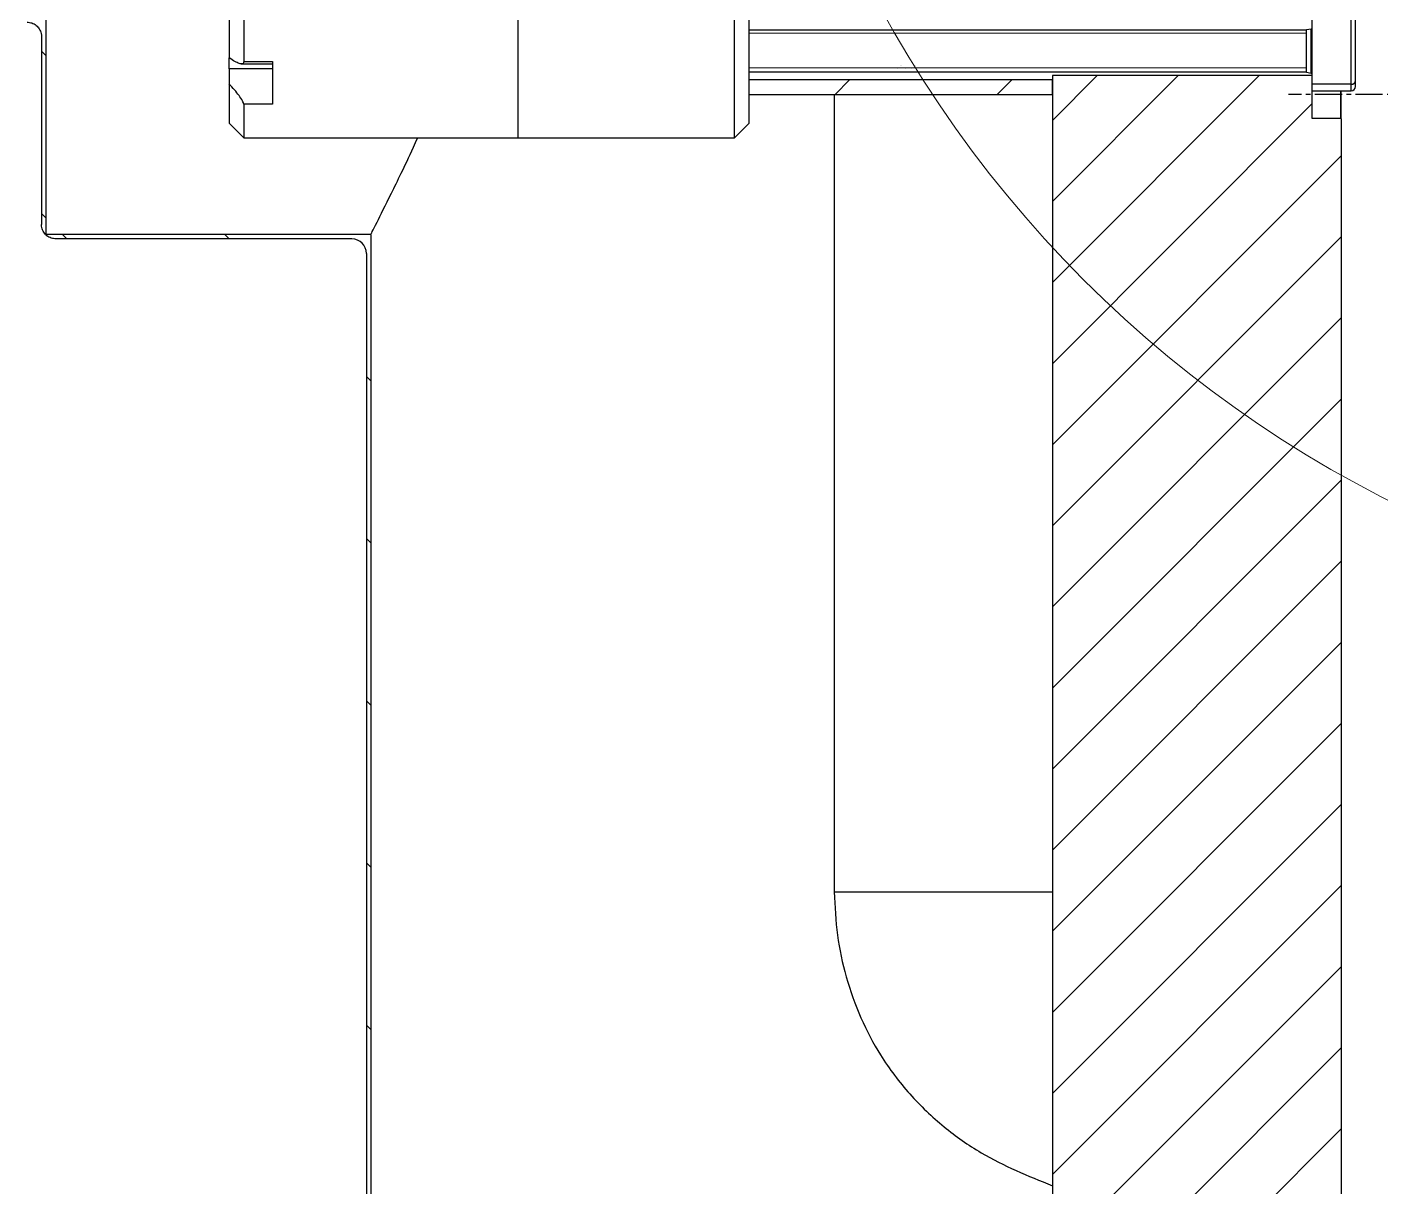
# Model space of a CAD drawing. Header units: millimetres. Extents: x -15 to 1174, y 15 to 856.
# Drawn here: x 635 to 672.51, y 711.61 to 743.72 of the extents above; entities that cross this region are included whole.
import ezdxf

# ---------------------------------------------------------------- set-up
doc = ezdxf.new("R2010")
doc.units = ezdxf.units.MM
doc.linetypes.add('CENTER2', pattern=[1.125, 0.75, -0.125, 0.125, -0.125])
doc.layers.get('0').update_dxf_attribs({"lineweight": 25})
doc.layers.add('netmanh', color=7, linetype='Continuous', lineweight=15)
doc.layers.add('netthuong', color=7, linetype='Continuous', lineweight=25)

# ---------------------------------------------------------------- blocks, each defined once
blk = doc.blocks.new('SW_HATCH_0')
at = {"color": 0, "linetype": 'Continuous', "lineweight": 18}
for p, q in [((-16, 209.233), (-15.88, 209.113)), ((17.729, 208.559), (12, 202.83)), ((15.484, 208.559), (12, 205.076)), ((13.239, 208.559), (12, 207.321)), ((6.384, 208.439), (5.984, 208.039)), ((10.874, 208.439), (10.474, 208.039)), ((19.2, 207.785), (12, 200.585)), ((20, 206.34), (12, 198.34)), ((-16, 204.743), (-15.88, 204.623)), ((-15.416, 204.159), (-15.296, 204.039)), ((-10.926, 204.159), (-10.806, 204.039)), ((20, 204.095), (12, 196.095)), ((20, 201.85), (12, 193.85)), ((-7, 200.233), (-6.88, 200.113)), ((20, 199.605), (12, 191.605)), ((20, 197.36), (12, 189.36)), ((-7, 195.743), (-6.88, 195.623)), ((20, 195.115), (12, 187.115)), ((20, 192.87), (12, 184.87)), ((-7, 191.253), (-6.88, 191.133)), ((20, 190.625), (12, 182.625)), ((20, 188.38), (12, 180.38)), ((-7, 186.763), (-6.88, 186.643)), ((20, 186.135), (12, 178.135)), ((20, 183.89), (4, 167.89)), ((-7, 182.273), (-6.88, 182.153)), ((20, 181.645), (2, 163.645)), ((20, 179.4), (3.44, 162.839))]:
    blk.add_line(p, q, dxfattribs=at)
blk = doc.blocks.new('*U75')
at = {"color": 0, "linetype": 'CENTER2', "transparency": 16777216}
blk.add_line((4.68, 0), (-4.68, 0), dxfattribs=at)

msp = doc.modelspace()

# ---------------------------------------------------------------- linework, layer by layer
at = {"color": 7, "linetype": 'Continuous', "lineweight": 25}
for p, q in [((670.6044, 742.139), (670.6044, 744.1567)), ((671.6844, 742.139), (671.6844, 744.1567)), ((671.8044, 742.2391), (671.8044, 744.0367)), ((635.5244, 743.9767), (635.5244, 737.9767)), ((670.5714, 743.665), (670.4416, 743.6421)), ((670.5714, 742.5492), (670.5714, 743.665)), ((635.4044, 743.4567), (635.4044, 738.2567)), ((670.4416, 743.556), (670.4416, 743.6421)), ((670.4416, 742.4713), (670.4416, 743.556)), ((641.8044, 742.5637), (640.6044, 742.5637)), ((640.933, 742.7021), (641.8044, 742.7021)), ((641.0044, 742.7665), (641.8044, 742.7665)), ((641.8044, 742.7665), (641.8044, 741.5848)), ((659.1056, 742.5683), (659.1056, 742.5683)), ((659.2001, 742.6637), (659.2001, 742.6637)), ((659.2396, 742.6637), (659.2396, 742.6637)), ((659.3341, 742.5683), (659.3341, 742.5683)), ((659.5056, 742.5683), (659.5056, 742.5683)), ((659.6001, 742.6637), (659.6001, 742.6637)), ((670.5714, 742.4484), (670.5714, 742.5492)), ((663.3944, 742.2567), (655.0044, 742.2567)), ((663.4044, 742.2467), (663.3944, 742.2567)), ((663.4044, 742.3767), (663.4044, 710.6567)), ((670.6044, 742.3767), (663.4044, 742.3767)), ((663.4044, 741.8567), (663.4044, 742.2467)), ((670.4416, 742.4713), (670.5714, 742.4484)), ((671.8044, 742.0767), (671.8044, 742.2391)), ((655.0044, 741.8567), (663.4044, 741.8567)), ((657.3646, 741.8567), (657.3646, 719.7759)), ((671.6844, 742.139), (670.6044, 742.139)), ((670.6044, 741.9567), (670.6044, 742.139)), ((670.6044, 741.9567), (671.6844, 741.9567)), ((670.6044, 741.1865), (670.6044, 741.9567)), ((671.3944, 741.1865), (671.3944, 741.9567)), ((671.4044, 741.1765), (671.4044, 741.9567)), ((671.6844, 741.9567), (671.6844, 742.139)), ((641.8044, 741.5848), (641.0044, 741.5848)), ((640.6044, 741.0567), (641.0044, 740.6567)), ((654.6044, 740.6567), (655.0044, 741.0567)), ((671.3944, 741.1865), (670.6044, 741.1865)), ((671.4044, 741.1765), (671.3944, 741.1865)), ((671.4044, 741.1765), (671.4044, 710.6567)), ((641.0044, 740.6567), (648.6044, 740.6567)), ((648.6044, 740.6567), (654.6044, 740.6567)), ((644.5244, 737.9767), (635.5244, 737.9767)), ((644.0044, 737.8567), (635.8044, 737.8567)), ((644.5244, 737.9767), (644.5244, 710.6567)), ((644.4044, 737.4567), (644.4044, 710.6567)), ((657.3646, 719.7759), (663.4044, 719.7759))]:
    msp.add_line(p, q, dxfattribs=at)
at = {"color": 7, "linetype": 'Continuous', "lineweight": 18}
msp.add_circle((687.4044, 759.8567), 32.716, dxfattribs=at)
at = {"color": 7, "linetype": 'Continuous', "lineweight": 25}
for centre, radius, start, end in [((670.5644, 743.7044), 0.04, 280, 0), ((670.5688, 742.5136), 0.0358, 4.5026, 85.82839), ((670.5644, 742.409), 0.04, 0, 80), ((671.6936, 742.25), 0.1114, 265.30485, 354.36935), ((671.6844, 742.0767), 0.12, 270, 0), ((644.0044, 737.4567), 0.4, 0, 90)]:
    msp.add_arc(centre, radius, start, end, dxfattribs=at)
for points in [[(648.6044, 740.6567), (648.6044, 740.6884), (648.6044, 740.7518), (648.6044, 741.2618), (648.6044, 742.0664), (648.6044, 743.1817), (648.6044, 744.5807), (648.6044, 746.2414), (648.6044, 748.135), (648.6044, 750.2292), (648.6044, 752.4882), (648.6044, 754.8732), (648.6044, 757.3434), (648.6044, 759.0189), (648.6044, 759.8567)], [(654.6044, 740.6567), (654.6044, 740.6884), (654.6044, 740.7518), (654.6044, 741.2618), (654.6044, 742.0664), (654.6044, 743.1817), (654.6044, 744.5807), (654.6044, 746.2414), (654.6044, 748.135), (654.6044, 750.2292), (654.6044, 752.4882), (654.6044, 754.8732), (654.6044, 757.3434), (654.6044, 759.0189), (654.6044, 759.8567)], [(655.0044, 741.0567), (655.0044, 741.0877), (655.0044, 741.1498), (655.0044, 741.6492), (655.0044, 742.4371), (655.0044, 743.5291), (655.0044, 744.8989), (655.0044, 746.5251), (655.0044, 748.3792), (655.0044, 750.4298), (655.0044, 752.6417), (655.0044, 754.977), (655.0044, 757.3958), (655.0044, 759.0364), (655.0044, 759.8567)], [(640.6044, 751.7959), (640.6044, 750.8493), (640.6044, 748.9561), (640.6044, 746.5068), (640.6044, 744.3952), (640.6044, 743.3801), (640.6044, 742.8725)], [(641.0044, 751.1065), (641.0044, 750.2374), (641.0044, 748.4992), (641.0044, 746.2325), (641.0044, 744.2522), (641.0044, 743.2618), (641.0044, 742.7665)], [(640.6044, 742.5637), (640.6044, 742.5344), (640.6044, 742.4757), (640.6044, 742.3721), (640.6044, 742.2617), (640.6044, 742.1854), (640.6044, 742.1472)], [(659.1056, 742.5684), (659.1056, 742.5683), (659.1056, 742.5683), (659.1056, 742.5683)], [(659.2001, 742.6637), (659.2001, 742.6637), (659.2001, 742.6637), (659.2001, 742.6637)], [(659.2396, 742.6637), (659.2396, 742.6636), (659.2396, 742.6635), (659.2396, 742.6634)], [(659.3341, 742.568), (659.3341, 742.5681), (659.3341, 742.5682), (659.3341, 742.5683)], [(659.5056, 742.5684), (659.5056, 742.5684), (659.5056, 742.5684), (659.5056, 742.5683)], [(659.6001, 742.6637), (659.6001, 742.6637), (659.6001, 742.6637), (659.6001, 742.6637)], [(640.6044, 742.1472), (640.6044, 741.8301), (640.6044, 741.196), (640.6044, 741.1031), (640.6044, 741.0567)], [(641.0044, 741.5848), (641.0044, 741.3148), (641.0044, 740.7748), (641.0044, 740.6961), (641.0044, 740.6567)]]:
    msp.add_open_spline(points, degree=3, dxfattribs=at)
for points, knots in [([(635.0044, 743.8567), (635.0494, 743.8523), (635.1393, 743.8434), (635.2592, 743.7745), (635.3496, 743.673), (635.3976, 743.5606), (635.4025, 743.4862), (635.4044, 743.4567)], [0, 0, 0, 0, 0.2145676, 0.4292612, 0.6439549, 0.8586485, 1, 1, 1, 1]), ([(641.0044, 742.7665), (641.0027, 742.7531), (640.999, 742.7257), (640.9634, 742.6966), (640.8855, 742.705), (640.7556, 742.7658), (640.6581, 742.8346), (640.6044, 742.8725)], [0, 0, 0, 0, 0.1142717, 0.2336665, 0.4962818, 0.7227324, 1, 1, 1, 1]), ([(640.6044, 742.5637), (640.6044, 742.6381), (640.6044, 742.7316), (640.6044, 742.8485), (640.6044, 742.8725)], [0, 0, 0, 0, 0.7948508, 1, 1, 1, 1]), ([(641.0044, 741.5848), (641.0026, 741.5973), (640.9987, 741.6228), (640.9614, 741.7007), (640.8808, 741.823), (640.752, 741.9854), (640.6543, 742.0925), (640.6044, 742.1472)], [0, 0, 0, 0, 0.1209756, 0.2454826, 0.4964284, 0.7429775, 1, 1, 1, 1]), ([(644.5244, 737.9767), (644.5329, 737.9933), (644.5499, 738.0268), (644.7135, 738.3472), (645.0737, 739.0756), (645.487, 739.9046), (645.7847, 740.5685), (645.8243, 740.6567)], [0, 0, 0, 0, 0.1755243, 0.3527783, 0.6491811, 0.9533617, 1, 1, 1, 1]), ([(635.8044, 737.8567), (635.7595, 737.8611), (635.6696, 737.8699), (635.5497, 737.9389), (635.4592, 738.0404), (635.4113, 738.1528), (635.4064, 738.2272), (635.4044, 738.2567)], [0, 0, 0, 0, 0.2145676, 0.4292612, 0.6439549, 0.8586485, 1, 1, 1, 1]), ([(657.3646, 719.7759), (657.3836, 719.3758), (657.4215, 718.5756), (657.6761, 717.3955), (658.0785, 716.2752), (658.6642, 715.172), (659.4363, 714.1522), (660.3813, 713.2594), (661.6676, 712.3476), (662.7304, 711.9171), (663.4044, 711.6441)], [0, 0, 0, 0, 0.0993351, 0.1987091, 0.303695, 0.4087743, 0.5353834, 0.6621481, 0.7857047, 1, 1, 1, 1])]:
    msp.add_open_spline(points, degree=3, knots=knots, dxfattribs=at)
at = {"layer": 'netmanh'}
for p, q in [((670.4416, 743.556), (655.0044, 743.556)), ((670.4416, 742.5913), (655.0044, 742.5913))]:
    msp.add_line(p, q, dxfattribs=at)
at = {"layer": 'netthuong'}
for p, q in [((670.4416, 743.6374), (655.0044, 743.6374)), ((670.4416, 742.4713), (655.0044, 742.4713))]:
    msp.add_line(p, q, dxfattribs=at)

# ---------------------------------------------------------------- block references
at = {"color": 7, "linetype": 'Continuous', "lineweight": 18}
msp.add_blockref('SW_HATCH_0', (651.4044, 533.8172), dxfattribs=at)
at = {"linetype": 'CENTER2'}
msp.add_blockref('*U75', (674.6244, 741.8567), dxfattribs=at)

doc.saveas('drawing.dxf')
